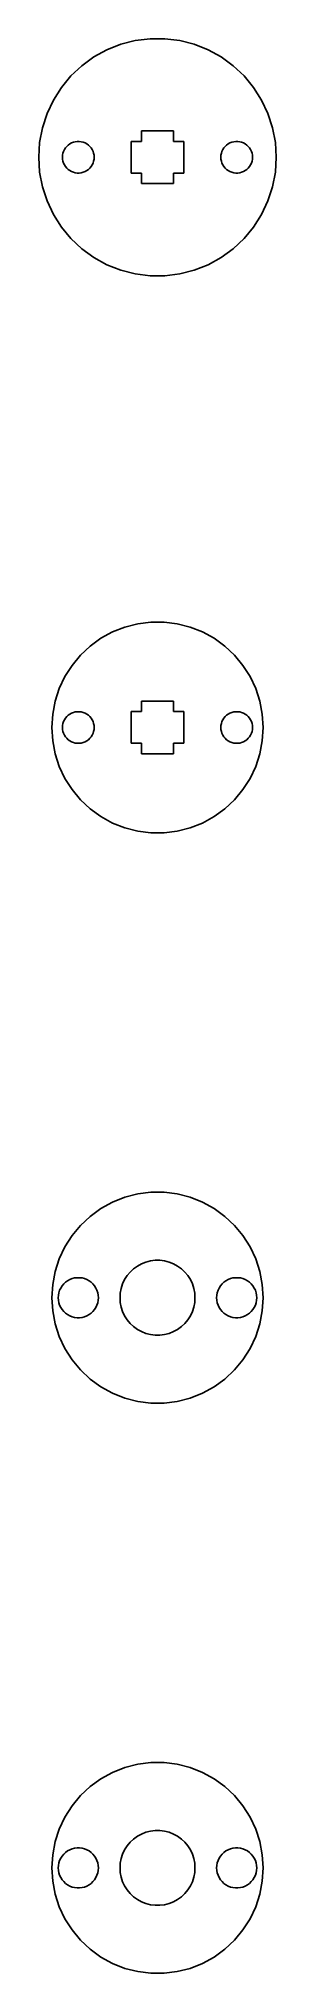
# Model space of a CAD drawing. Header units: metres. Extents: x -11 to 11, y -10 to 173.
import ezdxf

# ---------------------------------------------------------------- set-up
doc = ezdxf.new("R2010")
doc.units = ezdxf.units.M

msp = doc.modelspace()

# ---------------------------------------------------------------- linework, layer by layer
for p, q in [((-3.47644, 172.699), (-4.79001, 172.179)), ((-2.10803, 173.051), (-3.47644, 172.699)), ((-0.70639, 173.228), (-2.10803, 173.051)), ((0.70639, 173.228), (-0.70639, 173.228)), ((2.10803, 173.051), (0.70639, 173.228)), ((3.47644, 172.699), (2.10803, 173.051)), ((4.79001, 172.179), (3.47644, 172.699)), ((-7.17101, 170.668), (-8.20088, 169.701)), ((-6.02805, 171.499), (-7.17101, 170.668)), ((-4.79001, 172.179), (-6.02805, 171.499)), ((6.02805, 171.499), (4.79001, 172.179)), ((7.17101, 170.668), (6.02805, 171.499)), ((8.20088, 169.701), (7.17101, 170.668)), ((-9.10144, 168.613), (-9.85844, 167.42)), ((-8.20088, 169.701), (-9.10144, 168.613)), ((9.10144, 168.613), (8.20088, 169.701)), ((9.85844, 167.42), (9.10144, 168.613)), ((-9.85844, 167.42), (-10.46, 166.141)), ((10.46, 166.141), (9.85844, 167.42)), ((-10.46, 166.141), (-10.8965, 164.798)), ((10.8965, 164.798), (10.46, 166.141)), ((-11.1613, 163.41), (-11.25, 162)), ((-10.8965, 164.798), (-11.1613, 163.41)), ((-8.59344, 163.027), (-8.45613, 163.156)), ((-8.45613, 163.156), (-8.30373, 163.266)), ((-8.30373, 163.266), (-8.13866, 163.357)), ((-8.13866, 163.357), (-7.96352, 163.427)), ((-7.96352, 163.427), (-7.78107, 163.473)), ((-7.78107, 163.473), (-7.59418, 163.497)), ((-7.59418, 163.497), (-7.40581, 163.497)), ((-7.40581, 163.497), (-7.21892, 163.473)), ((-7.21892, 163.473), (-7.03647, 163.427)), ((-7.03647, 163.427), (-6.86133, 163.357)), ((-6.86133, 163.357), (-6.69626, 163.266)), ((-6.69626, 163.266), (-6.54385, 163.156)), ((-6.54385, 163.156), (-6.40654, 163.027)), ((-2.5, 160.5), (-2.5, 163.5)), ((-2.5, 163.5), (-1.5, 163.5)), ((-1.5, 163.5), (-1.5, 164.5)), ((-1.5, 164.5), (1.5, 164.5)), ((1.5, 164.5), (1.5, 163.5)), ((1.5, 163.5), (2.5, 163.5)), ((2.5, 163.5), (2.5, 160.5)), ((6.40654, 163.027), (6.54385, 163.156)), ((6.54385, 163.156), (6.69626, 163.266)), ((6.69626, 163.266), (6.86133, 163.357)), ((6.86133, 163.357), (7.03647, 163.427)), ((7.03647, 163.427), (7.21892, 163.473)), ((7.21892, 163.473), (7.40581, 163.497)), ((7.40581, 163.497), (7.59418, 163.497)), ((7.59418, 163.497), (7.78107, 163.473)), ((7.78107, 163.473), (7.96352, 163.427)), ((7.96352, 163.427), (8.13866, 163.357)), ((8.13866, 163.357), (8.30373, 163.266)), ((8.30373, 163.266), (8.45613, 163.156)), ((8.45613, 163.156), (8.59344, 163.027)), ((11.1613, 163.41), (10.8965, 164.798)), ((11.25, 162), (11.1613, 163.41)), ((-11.25, 162), (-11.1613, 160.59)), ((-9, 162), (-8.98816, 162.188)), ((-8.98816, 161.812), (-9, 162)), ((-8.98816, 162.188), (-8.95287, 162.373)), ((-8.95287, 161.627), (-8.98816, 161.812)), ((-8.95287, 162.373), (-8.89465, 162.552)), ((-8.89465, 161.448), (-8.95287, 161.627)), ((-8.89465, 162.552), (-8.81445, 162.723)), ((-8.81445, 161.277), (-8.89465, 161.448)), ((-8.81445, 162.723), (-8.71352, 162.882)), ((-8.71352, 161.118), (-8.81445, 161.277)), ((-8.71352, 162.882), (-8.59344, 163.027)), ((-6.40654, 163.027), (-6.28647, 162.882)), ((-6.28647, 162.882), (-6.18553, 162.723)), ((-6.18553, 161.277), (-6.28647, 161.118)), ((-6.18553, 162.723), (-6.10533, 162.552)), ((-6.10533, 161.448), (-6.18553, 161.277)), ((-6.10533, 162.552), (-6.04712, 162.373)), ((-6.04712, 161.627), (-6.10533, 161.448)), ((-6.04712, 162.373), (-6.01183, 162.188)), ((-6.01183, 161.812), (-6.04712, 161.627)), ((-6.01183, 162.188), (-6, 162)), ((-6, 162), (-6.01183, 161.812)), ((6, 162), (6.01183, 162.188)), ((6.01183, 161.812), (6, 162)), ((6.01183, 162.188), (6.04712, 162.373)), ((6.04712, 161.627), (6.01183, 161.812)), ((6.04712, 162.373), (6.10533, 162.552)), ((6.10533, 161.448), (6.04712, 161.627)), ((6.10533, 162.552), (6.18553, 162.723)), ((6.18553, 161.277), (6.10533, 161.448)), ((6.18553, 162.723), (6.28647, 162.882)), ((6.28647, 161.118), (6.18553, 161.277)), ((6.28647, 162.882), (6.40654, 163.027)), ((8.59344, 163.027), (8.71352, 162.882)), ((8.71352, 162.882), (8.81445, 162.723)), ((8.81445, 161.277), (8.71352, 161.118)), ((8.81445, 162.723), (8.89465, 162.552)), ((8.89465, 161.448), (8.81445, 161.277)), ((8.89465, 162.552), (8.95287, 162.373)), ((8.95287, 161.627), (8.89465, 161.448)), ((8.95287, 162.373), (8.98816, 162.188)), ((8.98816, 161.812), (8.95287, 161.627)), ((8.98816, 162.188), (9, 162)), ((9, 162), (8.98816, 161.812)), ((11.1613, 160.59), (11.25, 162)), ((-11.1613, 160.59), (-10.8965, 159.202)), ((-8.59344, 160.973), (-8.71352, 161.118)), ((-8.45613, 160.844), (-8.59344, 160.973)), ((-8.30373, 160.734), (-8.45613, 160.844)), ((-8.13866, 160.643), (-8.30373, 160.734)), ((-7.96352, 160.573), (-8.13866, 160.643)), ((-7.78107, 160.527), (-7.96352, 160.573)), ((-7.59418, 160.503), (-7.78107, 160.527)), ((-7.40581, 160.503), (-7.59418, 160.503)), ((-7.21892, 160.527), (-7.40581, 160.503)), ((-7.03647, 160.573), (-7.21892, 160.527)), ((-6.86133, 160.643), (-7.03647, 160.573)), ((-6.69626, 160.734), (-6.86133, 160.643)), ((-6.54385, 160.844), (-6.69626, 160.734)), ((-6.40654, 160.973), (-6.54385, 160.844)), ((-6.28647, 161.118), (-6.40654, 160.973)), ((-1.5, 160.5), (-2.5, 160.5)), ((-1.5, 159.5), (-1.5, 160.5)), ((1.5, 159.5), (-1.5, 159.5)), ((2.5, 160.5), (1.5, 160.5)), ((1.5, 160.5), (1.5, 159.5)), ((6.40654, 160.973), (6.28647, 161.118)), ((6.54385, 160.844), (6.40654, 160.973)), ((6.69626, 160.734), (6.54385, 160.844)), ((6.86133, 160.643), (6.69626, 160.734)), ((7.03647, 160.573), (6.86133, 160.643)), ((7.21892, 160.527), (7.03647, 160.573)), ((7.40581, 160.503), (7.21892, 160.527)), ((7.59418, 160.503), (7.40581, 160.503)), ((7.78107, 160.527), (7.59418, 160.503)), ((7.96352, 160.573), (7.78107, 160.527)), ((8.13866, 160.643), (7.96352, 160.573)), ((8.30373, 160.734), (8.13866, 160.643)), ((8.45613, 160.844), (8.30373, 160.734)), ((8.59344, 160.973), (8.45613, 160.844)), ((8.71352, 161.118), (8.59344, 160.973)), ((10.8965, 159.202), (11.1613, 160.59)), ((-10.8965, 159.202), (-10.46, 157.859)), ((-10.46, 157.859), (-9.85844, 156.58)), ((9.85844, 156.58), (10.46, 157.859)), ((10.46, 157.859), (10.8965, 159.202)), ((-9.85844, 156.58), (-9.10144, 155.387)), ((9.10144, 155.387), (9.85844, 156.58)), ((-9.10144, 155.387), (-8.20088, 154.299)), ((-8.20088, 154.299), (-7.17101, 153.332)), ((7.17101, 153.332), (8.20088, 154.299)), ((8.20088, 154.299), (9.10144, 155.387)), ((-7.17101, 153.332), (-6.02805, 152.501)), ((-6.02805, 152.501), (-4.79001, 151.821)), ((4.79001, 151.821), (6.02805, 152.501)), ((6.02805, 152.501), (7.17101, 153.332)), ((-4.79001, 151.821), (-3.47644, 151.301)), ((-3.47644, 151.301), (-2.10803, 150.949)), ((-2.10803, 150.949), (-0.70639, 150.772)), ((-0.70639, 150.772), (0.70639, 150.772)), ((0.70639, 150.772), (2.10803, 150.949)), ((2.10803, 150.949), (3.47644, 151.301)), ((3.47644, 151.301), (4.79001, 151.821)), ((-3.09016, 117.511), (-4.25778, 117.048)), ((-1.87381, 117.823), (-3.09016, 117.511)), ((-0.627899, 117.98), (-1.87381, 117.823)), ((0.627899, 117.98), (-0.627899, 117.98)), ((1.87381, 117.823), (0.627899, 117.98)), ((3.09016, 117.511), (1.87381, 117.823)), ((4.25778, 117.048), (3.09016, 117.511)), ((-6.37424, 115.705), (-7.28967, 114.845)), ((-5.35826, 116.443), (-6.37424, 115.705)), ((-4.25778, 117.048), (-5.35826, 116.443)), ((5.35826, 116.443), (4.25778, 117.048)), ((6.37424, 115.705), (5.35826, 116.443)), ((7.28967, 114.845), (6.37424, 115.705)), ((-8.09016, 113.878), (-8.76306, 112.818)), ((-7.28967, 114.845), (-8.09016, 113.878)), ((8.09016, 113.878), (7.28967, 114.845)), ((8.76306, 112.818), (8.09016, 113.878)), ((-8.76306, 112.818), (-9.29776, 111.681)), ((9.29776, 111.681), (8.76306, 112.818)), ((-9.68582, 110.487), (-9.92114, 109.253)), ((-9.29776, 111.681), (-9.68582, 110.487)), ((-1.5, 109.5), (-1.5, 110.5)), ((-1.5, 110.5), (1.5, 110.5)), ((1.5, 110.5), (1.5, 109.5)), ((9.68582, 110.487), (9.29776, 111.681)), ((9.92114, 109.253), (9.68582, 110.487)), ((-9.92114, 109.253), (-10, 108)), ((-9, 108), (-8.98816, 108.188)), ((-8.98816, 108.188), (-8.95287, 108.373)), ((-8.95287, 108.373), (-8.89465, 108.552)), ((-8.89465, 108.552), (-8.81445, 108.723)), ((-8.81445, 108.723), (-8.71352, 108.882)), ((-8.71352, 108.882), (-8.59344, 109.027)), ((-8.59344, 109.027), (-8.45613, 109.156)), ((-8.45613, 109.156), (-8.30373, 109.266)), ((-8.30373, 109.266), (-8.13866, 109.357)), ((-8.13866, 109.357), (-7.96352, 109.427)), ((-7.96352, 109.427), (-7.78107, 109.473)), ((-7.78107, 109.473), (-7.59418, 109.497)), ((-7.59418, 109.497), (-7.40581, 109.497)), ((-7.40581, 109.497), (-7.21892, 109.473)), ((-7.21892, 109.473), (-7.03647, 109.427)), ((-7.03647, 109.427), (-6.86133, 109.357)), ((-6.86133, 109.357), (-6.69626, 109.266)), ((-6.69626, 109.266), (-6.54385, 109.156)), ((-6.54385, 109.156), (-6.40654, 109.027)), ((-6.40654, 109.027), (-6.28647, 108.882)), ((-6.28647, 108.882), (-6.18553, 108.723)), ((-6.18553, 108.723), (-6.10533, 108.552)), ((-6.10533, 108.552), (-6.04712, 108.373)), ((-6.04712, 108.373), (-6.01183, 108.188)), ((-6.01183, 108.188), (-6, 108)), ((-2.5, 106.5), (-2.5, 109.5)), ((-2.5, 109.5), (-1.5, 109.5)), ((1.5, 109.5), (2.5, 109.5)), ((2.5, 109.5), (2.5, 106.5)), ((6, 108), (6.01183, 108.188)), ((6.01183, 108.188), (6.04712, 108.373)), ((6.04712, 108.373), (6.10533, 108.552)), ((6.10533, 108.552), (6.18553, 108.723)), ((6.18553, 108.723), (6.28647, 108.882)), ((6.28647, 108.882), (6.40654, 109.027)), ((6.40654, 109.027), (6.54385, 109.156)), ((6.54385, 109.156), (6.69626, 109.266)), ((6.69626, 109.266), (6.86133, 109.357)), ((6.86133, 109.357), (7.03647, 109.427)), ((7.03647, 109.427), (7.21892, 109.473)), ((7.21892, 109.473), (7.40581, 109.497)), ((7.40581, 109.497), (7.59418, 109.497)), ((7.59418, 109.497), (7.78107, 109.473)), ((7.78107, 109.473), (7.96352, 109.427)), ((7.96352, 109.427), (8.13866, 109.357)), ((8.13866, 109.357), (8.30373, 109.266)), ((8.30373, 109.266), (8.45613, 109.156)), ((8.45613, 109.156), (8.59344, 109.027)), ((8.59344, 109.027), (8.71352, 108.882)), ((8.71352, 108.882), (8.81445, 108.723)), ((8.81445, 108.723), (8.89465, 108.552)), ((8.89465, 108.552), (8.95287, 108.373)), ((8.95287, 108.373), (8.98816, 108.188)), ((8.98816, 108.188), (9, 108)), ((10, 108), (9.92114, 109.253)), ((-10, 108), (-9.92114, 106.747)), ((-9.92114, 106.747), (-9.68582, 105.513)), ((-8.98816, 107.812), (-9, 108)), ((-8.95287, 107.627), (-8.98816, 107.812)), ((-8.89465, 107.448), (-8.95287, 107.627)), ((-8.81445, 107.277), (-8.89465, 107.448)), ((-8.71352, 107.118), (-8.81445, 107.277)), ((-8.59344, 106.973), (-8.71352, 107.118)), ((-8.45613, 106.844), (-8.59344, 106.973)), ((-8.30373, 106.734), (-8.45613, 106.844)), ((-8.13866, 106.643), (-8.30373, 106.734)), ((-7.96352, 106.573), (-8.13866, 106.643)), ((-7.78107, 106.527), (-7.96352, 106.573)), ((-7.59418, 106.503), (-7.78107, 106.527)), ((-7.40581, 106.503), (-7.59418, 106.503)), ((-7.21892, 106.527), (-7.40581, 106.503)), ((-7.03647, 106.573), (-7.21892, 106.527)), ((-6.86133, 106.643), (-7.03647, 106.573)), ((-6.69626, 106.734), (-6.86133, 106.643)), ((-6.54385, 106.844), (-6.69626, 106.734)), ((-6.40654, 106.973), (-6.54385, 106.844)), ((-6.28647, 107.118), (-6.40654, 106.973)), ((-6.18553, 107.277), (-6.28647, 107.118)), ((-6.10533, 107.448), (-6.18553, 107.277)), ((-6.04712, 107.627), (-6.10533, 107.448)), ((-6.01183, 107.812), (-6.04712, 107.627)), ((-6, 108), (-6.01183, 107.812)), ((-1.5, 106.5), (-2.5, 106.5)), ((-1.5, 105.5), (-1.5, 106.5)), ((2.5, 106.5), (1.5, 106.5)), ((1.5, 106.5), (1.5, 105.5)), ((6.01183, 107.812), (6, 108)), ((6.04712, 107.627), (6.01183, 107.812)), ((6.10533, 107.448), (6.04712, 107.627)), ((6.18553, 107.277), (6.10533, 107.448)), ((6.28647, 107.118), (6.18553, 107.277)), ((6.40654, 106.973), (6.28647, 107.118)), ((6.54385, 106.844), (6.40654, 106.973)), ((6.69626, 106.734), (6.54385, 106.844)), ((6.86133, 106.643), (6.69626, 106.734)), ((7.03647, 106.573), (6.86133, 106.643)), ((7.21892, 106.527), (7.03647, 106.573)), ((7.40581, 106.503), (7.21892, 106.527)), ((7.59418, 106.503), (7.40581, 106.503)), ((7.78107, 106.527), (7.59418, 106.503)), ((7.96352, 106.573), (7.78107, 106.527)), ((8.13866, 106.643), (7.96352, 106.573)), ((8.30373, 106.734), (8.13866, 106.643)), ((8.45613, 106.844), (8.30373, 106.734)), ((8.59344, 106.973), (8.45613, 106.844)), ((8.71352, 107.118), (8.59344, 106.973)), ((8.81445, 107.277), (8.71352, 107.118)), ((8.89465, 107.448), (8.81445, 107.277)), ((8.95287, 107.627), (8.89465, 107.448)), ((8.98816, 107.812), (8.95287, 107.627)), ((9, 108), (8.98816, 107.812)), ((9.68582, 105.513), (9.92114, 106.747)), ((9.92114, 106.747), (10, 108)), ((-9.68582, 105.513), (-9.29776, 104.319)), ((1.5, 105.5), (-1.5, 105.5)), ((9.29776, 104.319), (9.68582, 105.513)), ((-9.29776, 104.319), (-8.76306, 103.182)), ((-8.76306, 103.182), (-8.09016, 102.122)), ((8.09016, 102.122), (8.76306, 103.182)), ((8.76306, 103.182), (9.29776, 104.319)), ((-8.09016, 102.122), (-7.28967, 101.155)), ((-7.28967, 101.155), (-6.37424, 100.295)), ((6.37424, 100.295), (7.28967, 101.155)), ((7.28967, 101.155), (8.09016, 102.122)), ((-6.37424, 100.295), (-5.35826, 99.5567)), ((-5.35826, 99.5567), (-4.25778, 98.9517)), ((-4.25778, 98.9517), (-3.09016, 98.4894)), ((3.09016, 98.4894), (4.25778, 98.9517)), ((4.25778, 98.9517), (5.35826, 99.5567)), ((5.35826, 99.5567), (6.37424, 100.295)), ((-3.09016, 98.4894), (-1.87381, 98.1771)), ((-1.87381, 98.1771), (-0.627899, 98.0197)), ((-0.627899, 98.0197), (0.627899, 98.0197)), ((0.627899, 98.0197), (1.87381, 98.1771)), ((1.87381, 98.1771), (3.09016, 98.4894)), ((-5.35826, 62.4433), (-6.37424, 61.7051)), ((-4.25778, 63.0483), (-5.35826, 62.4433)), ((-3.09016, 63.5106), (-4.25778, 63.0483)), ((-1.87381, 63.8229), (-3.09016, 63.5106)), ((-0.627899, 63.9803), (-1.87381, 63.8229)), ((0.627899, 63.9803), (-0.627899, 63.9803)), ((1.87381, 63.8229), (0.627899, 63.9803)), ((3.09016, 63.5106), (1.87381, 63.8229)), ((4.25778, 63.0483), (3.09016, 63.5106)), ((5.35826, 62.4433), (4.25778, 63.0483)), ((6.37424, 61.7051), (5.35826, 62.4433)), ((-7.28967, 60.8455), (-8.09016, 59.8778)), ((-6.37424, 61.7051), (-7.28967, 60.8455)), ((7.28967, 60.8455), (6.37424, 61.7051)), ((8.09016, 59.8778), (7.28967, 60.8455)), ((-8.76306, 58.8175), (-9.29776, 57.6812)), ((-8.09016, 59.8778), (-8.76306, 58.8175)), ((8.76306, 58.8175), (8.09016, 59.8778)), ((9.29776, 57.6812), (8.76306, 58.8175)), ((-9.29776, 57.6812), (-9.68582, 56.4869)), ((-2.26285, 56.7353), (-1.90218, 56.9974)), ((-1.90218, 56.9974), (-1.51151, 57.2121)), ((-1.51151, 57.2121), (-1.097, 57.3762)), ((-1.097, 57.3762), (-0.665192, 57.4871)), ((-0.665192, 57.4871), (-0.2229, 57.543)), ((-0.2229, 57.543), (0.2229, 57.543)), ((0.2229, 57.543), (0.665192, 57.4871)), ((0.665192, 57.4871), (1.097, 57.3762)), ((1.097, 57.3762), (1.51151, 57.2121)), ((1.51151, 57.2121), (1.90218, 56.9974)), ((1.90218, 56.9974), (2.26285, 56.7353)), ((9.68582, 56.4869), (9.29776, 57.6812)), ((-9.92114, 55.2533), (-10, 54)), ((-9.68582, 56.4869), (-9.92114, 55.2533)), ((-9.16498, 54.9153), (-9.03712, 55.1168)), ((-9.03712, 55.1168), (-8.88504, 55.3006)), ((-8.88504, 55.3006), (-8.71111, 55.464)), ((-8.71111, 55.464), (-8.51807, 55.6042)), ((-8.51807, 55.6042), (-8.30898, 55.7192)), ((-8.30898, 55.7192), (-8.08713, 55.807)), ((-8.08713, 55.807), (-7.85602, 55.8663)), ((-7.85602, 55.8663), (-7.61929, 55.8962)), ((-7.61929, 55.8962), (-7.38069, 55.8962)), ((-7.38069, 55.8962), (-7.14397, 55.8663)), ((-7.14397, 55.8663), (-6.91286, 55.807)), ((-6.91286, 55.807), (-6.69101, 55.7192)), ((-6.69101, 55.7192), (-6.48192, 55.6042)), ((-6.48192, 55.6042), (-6.28888, 55.464)), ((-6.28888, 55.464), (-6.11494, 55.3006)), ((-6.11494, 55.3006), (-5.96286, 55.1168)), ((-5.96286, 55.1168), (-5.83501, 54.9153)), ((-3.43846, 54.8828), (-3.3007, 55.3068)), ((-3.3007, 55.3068), (-3.11089, 55.7102)), ((-3.11089, 55.7102), (-2.87201, 56.0866)), ((-2.87201, 56.0866), (-2.58783, 56.4301)), ((-2.58783, 56.4301), (-2.26285, 56.7353)), ((2.26285, 56.7353), (2.58783, 56.4301)), ((2.58783, 56.4301), (2.87201, 56.0866)), ((2.87201, 56.0866), (3.11089, 55.7102)), ((3.11089, 55.7102), (3.3007, 55.3068)), ((3.3007, 55.3068), (3.43846, 54.8828)), ((5.83501, 54.9153), (5.96286, 55.1168)), ((5.96286, 55.1168), (6.11494, 55.3006)), ((6.11494, 55.3006), (6.28888, 55.464)), ((6.28888, 55.464), (6.48192, 55.6042)), ((6.48192, 55.6042), (6.69101, 55.7192)), ((6.69101, 55.7192), (6.91286, 55.807)), ((6.91286, 55.807), (7.14397, 55.8663)), ((7.14397, 55.8663), (7.38069, 55.8962)), ((7.38069, 55.8962), (7.61929, 55.8962)), ((7.61929, 55.8962), (7.85602, 55.8663)), ((7.85602, 55.8663), (8.08713, 55.807)), ((8.08713, 55.807), (8.30898, 55.7192)), ((8.30898, 55.7192), (8.51807, 55.6042)), ((8.51807, 55.6042), (8.71111, 55.464)), ((8.71111, 55.464), (8.88504, 55.3006)), ((8.88504, 55.3006), (9.03712, 55.1168)), ((9.03712, 55.1168), (9.16498, 54.9153)), ((9.92114, 55.2533), (9.68582, 56.4869)), ((10, 54), (9.92114, 55.2533)), ((-10, 54), (-9.92114, 52.7467)), ((-9.39999, 54), (-9.38501, 54.2381)), ((-9.38501, 53.7619), (-9.39999, 54)), ((-9.38501, 54.2381), (-9.3403, 54.4725)), ((-9.3403, 53.5275), (-9.38501, 53.7619)), ((-9.3403, 54.4725), (-9.26657, 54.6994)), ((-9.26657, 53.3006), (-9.3403, 53.5275)), ((-9.26657, 54.6994), (-9.16498, 54.9153)), ((-9.16498, 53.0847), (-9.26657, 53.3006)), ((-5.83501, 54.9153), (-5.73341, 54.6994)), ((-5.73341, 53.3006), (-5.83501, 53.0847)), ((-5.73341, 54.6994), (-5.65968, 54.4725)), ((-5.65968, 53.5275), (-5.73341, 53.3006)), ((-5.65968, 54.4725), (-5.61497, 54.2381)), ((-5.61497, 53.7619), (-5.65968, 53.5275)), ((-5.61497, 54.2381), (-5.59999, 54)), ((-5.59999, 54), (-5.61497, 53.7619)), ((-3.54999, 54), (-3.522, 54.4449)), ((-3.522, 53.5551), (-3.54999, 54)), ((-3.522, 54.4449), (-3.43846, 54.8828)), ((-3.43846, 53.1172), (-3.522, 53.5551)), ((3.43846, 54.8828), (3.522, 54.4449)), ((3.522, 53.5551), (3.43846, 53.1172)), ((3.522, 54.4449), (3.54999, 54)), ((3.54999, 54), (3.522, 53.5551)), ((5.59999, 54), (5.61497, 54.2381)), ((5.61497, 53.7619), (5.59999, 54)), ((5.61497, 54.2381), (5.65968, 54.4725)), ((5.65968, 53.5275), (5.61497, 53.7619)), ((5.65968, 54.4725), (5.73341, 54.6994)), ((5.73341, 53.3006), (5.65968, 53.5275)), ((5.73341, 54.6994), (5.83501, 54.9153)), ((5.83501, 53.0847), (5.73341, 53.3006)), ((9.16498, 54.9153), (9.26657, 54.6994)), ((9.26657, 53.3006), (9.16498, 53.0847)), ((9.26657, 54.6994), (9.3403, 54.4725)), ((9.3403, 53.5275), (9.26657, 53.3006)), ((9.3403, 54.4725), (9.38501, 54.2381)), ((9.38501, 53.7619), (9.3403, 53.5275)), ((9.38501, 54.2381), (9.39999, 54)), ((9.39999, 54), (9.38501, 53.7619)), ((9.92114, 52.7467), (10, 54)), ((-9.92114, 52.7467), (-9.68582, 51.5131)), ((-9.68582, 51.5131), (-9.29776, 50.3188)), ((-9.03712, 52.8832), (-9.16498, 53.0847)), ((-8.88504, 52.6994), (-9.03712, 52.8832)), ((-8.71111, 52.536), (-8.88504, 52.6994)), ((-8.51807, 52.3958), (-8.71111, 52.536)), ((-8.30898, 52.2808), (-8.51807, 52.3958)), ((-8.08713, 52.193), (-8.30898, 52.2808)), ((-7.85602, 52.1337), (-8.08713, 52.193)), ((-7.61929, 52.1038), (-7.85602, 52.1337)), ((-7.38069, 52.1038), (-7.61929, 52.1038)), ((-7.14397, 52.1337), (-7.38069, 52.1038)), ((-6.91286, 52.193), (-7.14397, 52.1337)), ((-6.69101, 52.2808), (-6.91286, 52.193)), ((-6.48192, 52.3958), (-6.69101, 52.2808)), ((-6.28888, 52.536), (-6.48192, 52.3958)), ((-6.11494, 52.6994), (-6.28888, 52.536)), ((-5.96286, 52.8832), (-6.11494, 52.6994)), ((-5.83501, 53.0847), (-5.96286, 52.8832)), ((-3.3007, 52.6932), (-3.43846, 53.1172)), ((-3.11089, 52.2898), (-3.3007, 52.6932)), ((-2.87201, 51.9134), (-3.11089, 52.2898)), ((-2.58783, 51.5699), (-2.87201, 51.9134)), ((-2.26285, 51.2647), (-2.58783, 51.5699)), ((2.58783, 51.5699), (2.26285, 51.2647)), ((2.87201, 51.9134), (2.58783, 51.5699)), ((3.11089, 52.2898), (2.87201, 51.9134)), ((3.3007, 52.6932), (3.11089, 52.2898)), ((3.43846, 53.1172), (3.3007, 52.6932)), ((5.96286, 52.8832), (5.83501, 53.0847)), ((6.11494, 52.6994), (5.96286, 52.8832)), ((6.28888, 52.536), (6.11494, 52.6994)), ((6.48192, 52.3958), (6.28888, 52.536)), ((6.69101, 52.2808), (6.48192, 52.3958)), ((6.91286, 52.193), (6.69101, 52.2808)), ((7.14397, 52.1337), (6.91286, 52.193)), ((7.38069, 52.1038), (7.14397, 52.1337)), ((7.61929, 52.1038), (7.38069, 52.1038)), ((7.85602, 52.1337), (7.61929, 52.1038)), ((8.08713, 52.193), (7.85602, 52.1337)), ((8.30898, 52.2808), (8.08713, 52.193)), ((8.51807, 52.3958), (8.30898, 52.2808)), ((8.71111, 52.536), (8.51807, 52.3958)), ((8.88504, 52.6994), (8.71111, 52.536)), ((9.03712, 52.8832), (8.88504, 52.6994)), ((9.16498, 53.0847), (9.03712, 52.8832)), ((9.29776, 50.3188), (9.68582, 51.5131)), ((9.68582, 51.5131), (9.92114, 52.7467)), ((-9.29776, 50.3188), (-8.76306, 49.1825)), ((-1.90218, 51.0026), (-2.26285, 51.2647)), ((-1.51151, 50.7879), (-1.90218, 51.0026)), ((-1.097, 50.6238), (-1.51151, 50.7879)), ((-0.665192, 50.5129), (-1.097, 50.6238)), ((-0.2229, 50.457), (-0.665192, 50.5129)), ((0.2229, 50.457), (-0.2229, 50.457)), ((0.665192, 50.5129), (0.2229, 50.457)), ((1.097, 50.6238), (0.665192, 50.5129)), ((1.51151, 50.7879), (1.097, 50.6238)), ((1.90218, 51.0026), (1.51151, 50.7879)), ((2.26285, 51.2647), (1.90218, 51.0026)), ((8.76306, 49.1825), (9.29776, 50.3188)), ((-8.76306, 49.1825), (-8.09016, 48.1222)), ((-8.09016, 48.1222), (-7.28967, 47.1545)), ((7.28967, 47.1545), (8.09016, 48.1222)), ((8.09016, 48.1222), (8.76306, 49.1825)), ((-7.28967, 47.1545), (-6.37424, 46.2949)), ((-6.37424, 46.2949), (-5.35826, 45.5567)), ((5.35826, 45.5567), (6.37424, 46.2949)), ((6.37424, 46.2949), (7.28967, 47.1545)), ((-5.35826, 45.5567), (-4.25778, 44.9517)), ((-4.25778, 44.9517), (-3.09016, 44.4894)), ((-3.09016, 44.4894), (-1.87381, 44.1771)), ((-1.87381, 44.1771), (-0.627899, 44.0197)), ((-0.627899, 44.0197), (0.627899, 44.0197)), ((0.627899, 44.0197), (1.87381, 44.1771)), ((1.87381, 44.1771), (3.09016, 44.4894)), ((3.09016, 44.4894), (4.25778, 44.9517)), ((4.25778, 44.9517), (5.35826, 45.5567)), ((-3.09016, 9.51056), (-4.25778, 9.04826)), ((-1.87381, 9.82286), (-3.09016, 9.51056)), ((-0.627899, 9.98026), (-1.87381, 9.82286)), ((0.627899, 9.98026), (-0.627899, 9.98026)), ((1.87381, 9.82286), (0.627899, 9.98026)), ((3.09016, 9.51056), (1.87381, 9.82286)), ((4.25778, 9.04826), (3.09016, 9.51056)), ((-6.37424, 7.70512), (-7.28967, 6.84546)), ((-5.35826, 8.44327), (-6.37424, 7.70512)), ((-4.25778, 9.04826), (-5.35826, 8.44327)), ((5.35826, 8.44327), (4.25778, 9.04826)), ((6.37424, 7.70512), (5.35826, 8.44327)), ((7.28967, 6.84546), (6.37424, 7.70512)), ((-8.09016, 5.87784), (-8.76306, 4.81754)), ((-7.28967, 6.84546), (-8.09016, 5.87784)), ((8.09016, 5.87784), (7.28967, 6.84546)), ((8.76306, 4.81754), (8.09016, 5.87784)), ((-9.29776, 3.68124), (-9.68582, 2.48689)), ((-8.76306, 4.81754), (-9.29776, 3.68124)), ((9.29776, 3.68124), (8.76306, 4.81754)), ((9.68582, 2.48689), (9.29776, 3.68124)), ((-9.68582, 2.48689), (-9.92114, 1.25333)), ((-8.08713, 1.80701), (-7.85602, 1.86633)), ((-7.85602, 1.86633), (-7.61929, 1.89624)), ((-7.61929, 1.89624), (-7.38069, 1.89624)), ((-7.38069, 1.89624), (-7.14397, 1.86633)), ((-7.14397, 1.86633), (-6.91286, 1.80701)), ((-3.11089, 1.71022), (-2.87201, 2.08662)), ((-2.87201, 2.08662), (-2.58783, 2.43013)), ((-2.58783, 2.43013), (-2.26285, 2.73532)), ((-2.26285, 2.73532), (-1.90218, 2.99736)), ((-1.90218, 2.99736), (-1.51151, 3.21213)), ((-1.51151, 3.21213), (-1.097, 3.37624)), ((-1.097, 3.37624), (-0.665192, 3.48711)), ((-0.665192, 3.48711), (-0.2229, 3.54298)), ((-0.2229, 3.54298), (0.2229, 3.54298)), ((0.2229, 3.54298), (0.665192, 3.48711)), ((0.665192, 3.48711), (1.097, 3.37624)), ((1.097, 3.37624), (1.51151, 3.21213)), ((1.51151, 3.21213), (1.90218, 2.99736)), ((1.90218, 2.99736), (2.26285, 2.73532)), ((2.26285, 2.73532), (2.58783, 2.43013)), ((2.58783, 2.43013), (2.87201, 2.08662)), ((2.87201, 2.08662), (3.11089, 1.71022)), ((6.91286, 1.80701), (7.14397, 1.86633)), ((7.14397, 1.86633), (7.38069, 1.89624)), ((7.38069, 1.89624), (7.61929, 1.89624)), ((7.61929, 1.89624), (7.85602, 1.86633)), ((7.85602, 1.86633), (8.08713, 1.80701)), ((9.92114, 1.25333), (9.68582, 2.48689)), ((-9.92114, 1.25333), (-10, 0)), ((-10, 0), (-9.92114, -1.25333)), ((-9.39999, 0), (-9.38501, 0.238129)), ((-9.38501, -0.238129), (-9.39999, 0)), ((-9.38501, 0.238129), (-9.3403, 0.472504)), ((-9.3403, 0.472504), (-9.26657, 0.699432)), ((-9.26657, 0.699432), (-9.16498, 0.915329)), ((-9.16498, 0.915329), (-9.03712, 1.11679)), ((-9.03712, 1.11679), (-8.88504, 1.30063)), ((-8.88504, 1.30063), (-8.71111, 1.46397)), ((-8.71111, 1.46397), (-8.51807, 1.60422)), ((-8.51807, 1.60422), (-8.30898, 1.71916)), ((-8.30898, 1.71916), (-8.08713, 1.80701)), ((-6.91286, 1.80701), (-6.69101, 1.71916)), ((-6.69101, 1.71916), (-6.48192, 1.60422)), ((-6.48192, 1.60422), (-6.28888, 1.46397)), ((-6.28888, 1.46397), (-6.11494, 1.30063)), ((-6.11494, 1.30063), (-5.96286, 1.11679)), ((-5.96286, 1.11679), (-5.83501, 0.915329)), ((-5.83501, 0.915329), (-5.73341, 0.699432)), ((-5.73341, 0.699432), (-5.65968, 0.472504)), ((-5.65968, 0.472504), (-5.61497, 0.238129)), ((-5.61497, 0.238129), (-5.59999, 0)), ((-5.59999, 0), (-5.61497, -0.238129)), ((-3.54999, 0), (-3.522, 0.444931)), ((-3.522, -0.444931), (-3.54999, 0)), ((-3.522, 0.444931), (-3.43846, 0.882843)), ((-3.43846, 0.882843), (-3.3007, 1.30684)), ((-3.3007, 1.30684), (-3.11089, 1.71022)), ((3.11089, 1.71022), (3.3007, 1.30684)), ((3.3007, 1.30684), (3.43846, 0.882843)), ((3.43846, 0.882843), (3.522, 0.444931)), ((3.522, 0.444931), (3.54999, 0)), ((3.54999, 0), (3.522, -0.444931)), ((5.59999, 0), (5.61497, 0.238129)), ((5.61497, -0.238129), (5.59999, 0)), ((5.61497, 0.238129), (5.65968, 0.472504)), ((5.65968, 0.472504), (5.73341, 0.699432)), ((5.73341, 0.699432), (5.83501, 0.915329)), ((5.83501, 0.915329), (5.96286, 1.11679)), ((5.96286, 1.11679), (6.11494, 1.30063)), ((6.11494, 1.30063), (6.28888, 1.46397)), ((6.28888, 1.46397), (6.48192, 1.60422)), ((6.48192, 1.60422), (6.69101, 1.71916)), ((6.69101, 1.71916), (6.91286, 1.80701)), ((8.08713, 1.80701), (8.30898, 1.71916)), ((8.30898, 1.71916), (8.51807, 1.60422)), ((8.51807, 1.60422), (8.71111, 1.46397)), ((8.71111, 1.46397), (8.88504, 1.30063)), ((8.88504, 1.30063), (9.03712, 1.11679)), ((9.03712, 1.11679), (9.16498, 0.915329)), ((9.16498, 0.915329), (9.26657, 0.699432)), ((9.26657, 0.699432), (9.3403, 0.472504)), ((9.3403, 0.472504), (9.38501, 0.238129)), ((9.38501, 0.238129), (9.39999, 0)), ((9.39999, 0), (9.38501, -0.238129)), ((10, 0), (9.92114, 1.25333)), ((9.92114, -1.25333), (10, 0)), ((-9.92114, -1.25333), (-9.68582, -2.48689)), ((-9.3403, -0.472504), (-9.38501, -0.238129)), ((-9.26657, -0.699432), (-9.3403, -0.472504)), ((-9.16498, -0.915329), (-9.26657, -0.699432)), ((-9.03712, -1.11679), (-9.16498, -0.915329)), ((-8.88504, -1.30063), (-9.03712, -1.11679)), ((-8.71111, -1.46397), (-8.88504, -1.30063)), ((-8.51807, -1.60422), (-8.71111, -1.46397)), ((-8.30898, -1.71916), (-8.51807, -1.60422)), ((-8.08713, -1.80701), (-8.30898, -1.71916)), ((-7.85602, -1.86633), (-8.08713, -1.80701)), ((-6.91286, -1.80701), (-7.14397, -1.86633)), ((-6.69101, -1.71916), (-6.91286, -1.80701)), ((-6.48192, -1.60422), (-6.69101, -1.71916)), ((-6.28888, -1.46397), (-6.48192, -1.60422)), ((-6.11494, -1.30063), (-6.28888, -1.46397)), ((-5.96286, -1.11679), (-6.11494, -1.30063)), ((-5.83501, -0.915329), (-5.96286, -1.11679)), ((-5.73341, -0.699432), (-5.83501, -0.915329)), ((-5.65968, -0.472504), (-5.73341, -0.699432)), ((-5.61497, -0.238129), (-5.65968, -0.472504)), ((-3.43846, -0.882843), (-3.522, -0.444931)), ((-3.3007, -1.30684), (-3.43846, -0.882843)), ((-3.11089, -1.71022), (-3.3007, -1.30684)), ((-2.87201, -2.08662), (-3.11089, -1.71022)), ((3.11089, -1.71022), (2.87201, -2.08662)), ((3.3007, -1.30684), (3.11089, -1.71022)), ((3.43846, -0.882843), (3.3007, -1.30684)), ((3.522, -0.444931), (3.43846, -0.882843)), ((5.65968, -0.472504), (5.61497, -0.238129)), ((5.73341, -0.699432), (5.65968, -0.472504)), ((5.83501, -0.915329), (5.73341, -0.699432)), ((5.96286, -1.11679), (5.83501, -0.915329)), ((6.11494, -1.30063), (5.96286, -1.11679)), ((6.28888, -1.46397), (6.11494, -1.30063)), ((6.48192, -1.60422), (6.28888, -1.46397)), ((6.69101, -1.71916), (6.48192, -1.60422)), ((6.91286, -1.80701), (6.69101, -1.71916)), ((7.14397, -1.86633), (6.91286, -1.80701)), ((8.08713, -1.80701), (7.85602, -1.86633)), ((8.30898, -1.71916), (8.08713, -1.80701)), ((8.51807, -1.60422), (8.30898, -1.71916)), ((8.71111, -1.46397), (8.51807, -1.60422)), ((8.88504, -1.30063), (8.71111, -1.46397)), ((9.03712, -1.11679), (8.88504, -1.30063)), ((9.16498, -0.915329), (9.03712, -1.11679)), ((9.26657, -0.699432), (9.16498, -0.915329)), ((9.3403, -0.472504), (9.26657, -0.699432)), ((9.38501, -0.238129), (9.3403, -0.472504)), ((9.68582, -2.48689), (9.92114, -1.25333)), ((-9.68582, -2.48689), (-9.29776, -3.68124)), ((-7.61929, -1.89624), (-7.85602, -1.86633)), ((-7.38069, -1.89624), (-7.61929, -1.89624)), ((-7.14397, -1.86633), (-7.38069, -1.89624)), ((-2.58783, -2.43013), (-2.87201, -2.08662)), ((-2.26285, -2.73532), (-2.58783, -2.43013)), ((-1.90218, -2.99736), (-2.26285, -2.73532)), ((-1.51151, -3.21213), (-1.90218, -2.99736)), ((-1.097, -3.37624), (-1.51151, -3.21213)), ((-0.665192, -3.48711), (-1.097, -3.37624)), ((-0.2229, -3.54298), (-0.665192, -3.48711)), ((0.2229, -3.54298), (-0.2229, -3.54298)), ((0.665192, -3.48711), (0.2229, -3.54298)), ((1.097, -3.37624), (0.665192, -3.48711)), ((1.51151, -3.21213), (1.097, -3.37624)), ((1.90218, -2.99736), (1.51151, -3.21213)), ((2.26285, -2.73532), (1.90218, -2.99736)), ((2.58783, -2.43013), (2.26285, -2.73532)), ((2.87201, -2.08662), (2.58783, -2.43013)), ((7.38069, -1.89624), (7.14397, -1.86633)), ((7.61929, -1.89624), (7.38069, -1.89624)), ((7.85602, -1.86633), (7.61929, -1.89624)), ((9.29776, -3.68124), (9.68582, -2.48689)), ((-9.29776, -3.68124), (-8.76306, -4.81754)), ((-8.76306, -4.81754), (-8.09016, -5.87784)), ((8.09016, -5.87784), (8.76306, -4.81754)), ((8.76306, -4.81754), (9.29776, -3.68124)), ((-8.09016, -5.87784), (-7.28967, -6.84546)), ((-7.28967, -6.84546), (-6.37424, -7.70512)), ((6.37424, -7.70512), (7.28967, -6.84546)), ((7.28967, -6.84546), (8.09016, -5.87784)), ((-6.37424, -7.70512), (-5.35826, -8.44327)), ((-5.35826, -8.44327), (-4.25778, -9.04826)), ((-4.25778, -9.04826), (-3.09016, -9.51056)), ((3.09016, -9.51056), (4.25778, -9.04826)), ((4.25778, -9.04826), (5.35826, -8.44327)), ((5.35826, -8.44327), (6.37424, -7.70512)), ((-3.09016, -9.51056), (-1.87381, -9.82286)), ((-1.87381, -9.82286), (-0.627899, -9.98026)), ((-0.627899, -9.98026), (0.627899, -9.98026)), ((0.627899, -9.98026), (1.87381, -9.82286)), ((1.87381, -9.82286), (3.09016, -9.51056))]:
    msp.add_line(p, q)

doc.saveas('drawing.dxf')
